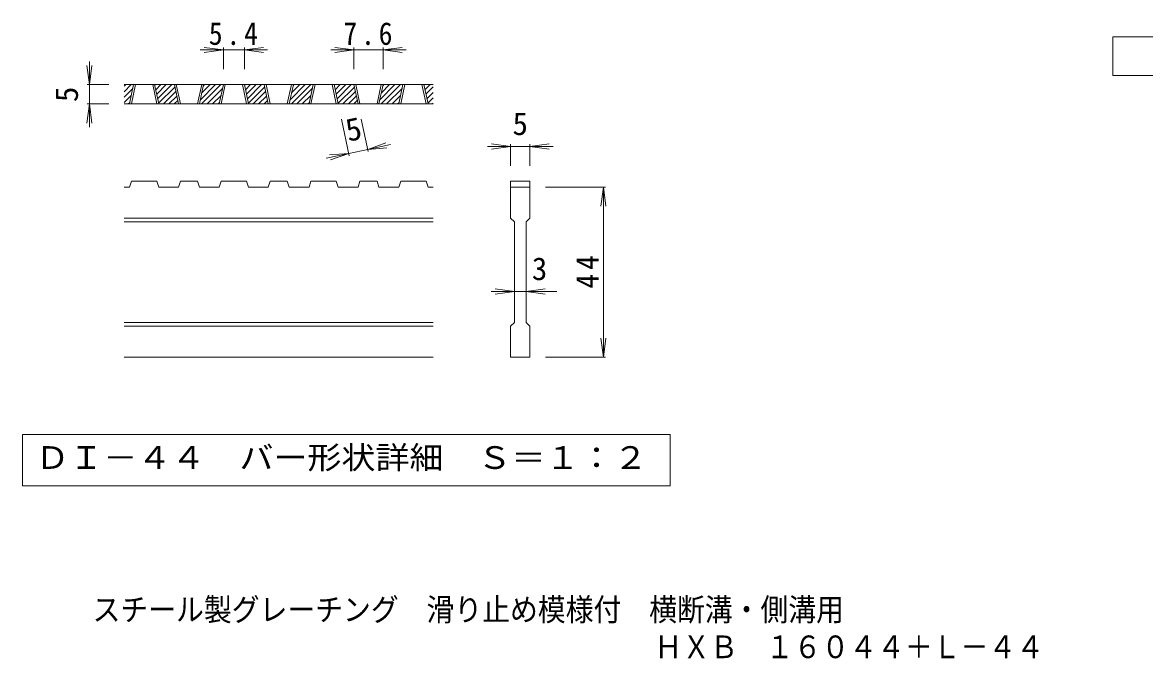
# Model space of a CAD drawing. Units: millimetres on the paper, enlarged 6 times, with parts at other scales. Extents: x -860 to 1052, y -822 to 796.
# Drawn here: x -566 to 305, y -822 to -329 of the extents above; entities that cross this region are included whole.
import ezdxf
from ezdxf.enums import TextEntityAlignment as Align

# ---------------------------------------------------------------- set-up
doc = ezdxf.new("R2010")
doc.units = ezdxf.units.MM
doc.header["$LTSCALE"] = 6
for name, color, linetype, lineweight in [('D-0_通り芯', 3, 'Continuous', 9), ('D-4_寸法', 7, 'Continuous', 9), ('F-5_F-5ﾚｲﾔ', 2, 'Continuous', 9)]:
    doc.layers.add(name, color=color, linetype=linetype, lineweight=lineweight)
doc.layers.add('F-0_F-0ﾚｲﾔ', color=2, linetype='Continuous')
doc.styles.add('ＭＳ ゴシック', font='')
doc.styles.get('ＭＳ ゴシック').set_extended_font_data('MS Gothic')

msp = doc.modelspace()

# ---------------------------------------------------------------- linework, layer by layer
at = {"layer": 'D-0_通り芯'}
for p, q in [((-487.029, -382.617), (-481.589, -377.177)), ((-487.029, -378.374), (-485.832, -377.177)), ((-247.029, -377.177), (-487.029, -377.177)), ((-487.029, -386.86), (-480.332, -380.162)), ((-482.903, -392.177), (-479.693, -377.177)), ((-481.403, -392.177), (-478.193, -377.177)), ((-464.903, -377.177), (-461.693, -392.177)), ((-463.403, -377.177), (-460.193, -392.177)), ((-463.301, -377.656), (-462.822, -377.177)), ((-462.553, -381.151), (-458.579, -377.177)), ((-461.805, -384.646), (-454.337, -377.177)), ((-461.057, -388.14), (-450.094, -377.177)), ((-460.309, -391.635), (-447.674, -378.999)), ((-456.609, -392.177), (-446.926, -382.494)), ((-444.854, -392.177), (-448.064, -377.177)), ((-443.354, -392.177), (-446.564, -377.177)), ((-426.854, -377.177), (-430.064, -392.177)), ((-425.354, -377.177), (-428.564, -392.177)), ((-427.859, -388.883), (-416.153, -377.177)), ((-426.91, -392.177), (-411.91, -377.177)), ((-426.703, -383.485), (-420.395, -377.177)), ((-425.548, -378.087), (-424.638, -377.177)), ((-422.668, -392.177), (-410.653, -380.162)), ((-413.224, -392.177), (-410.014, -377.177)), ((-411.724, -392.177), (-408.514, -377.177)), ((-395.224, -377.177), (-392.014, -392.177)), ((-393.724, -377.177), (-390.514, -392.177)), ((-393.621, -377.656), (-393.143, -377.177)), ((-392.874, -381.151), (-388.9, -377.177)), ((-392.126, -384.646), (-384.657, -377.177)), ((-391.378, -388.14), (-380.415, -377.177)), ((-390.63, -391.635), (-377.994, -378.999)), ((-386.93, -392.177), (-377.247, -382.494)), ((-375.174, -392.177), (-378.384, -377.177)), ((-373.674, -392.177), (-376.884, -377.177)), ((-357.174, -377.177), (-360.384, -392.177)), ((-355.674, -377.177), (-358.884, -392.177)), ((-358.179, -388.883), (-346.474, -377.177)), ((-357.231, -392.177), (-342.231, -377.177)), ((-357.024, -383.485), (-350.716, -377.177)), ((-355.869, -378.087), (-354.959, -377.177)), ((-352.988, -392.177), (-340.974, -380.162)), ((-343.545, -392.177), (-340.335, -377.177)), ((-342.045, -392.177), (-338.835, -377.177)), ((-325.545, -377.177), (-322.335, -392.177)), ((-324.045, -377.177), (-320.835, -392.177)), ((-323.942, -377.656), (-323.463, -377.177)), ((-323.194, -381.151), (-319.221, -377.177)), ((-322.447, -384.646), (-314.978, -377.177)), ((-321.699, -388.14), (-310.735, -377.177)), ((-320.951, -391.635), (-308.315, -378.999)), ((-317.25, -392.177), (-307.567, -382.494)), ((-305.495, -392.177), (-308.705, -377.177)), ((-303.995, -392.177), (-307.205, -377.177)), ((-287.495, -377.177), (-290.705, -392.177)), ((-285.995, -377.177), (-289.205, -392.177)), ((-288.5, -388.883), (-276.794, -377.177)), ((-287.552, -392.177), (-272.552, -377.177)), ((-287.345, -383.485), (-281.037, -377.177)), ((-286.19, -378.087), (-285.28, -377.177)), ((-283.309, -392.177), (-271.294, -380.162)), ((-273.865, -392.177), (-270.655, -377.177)), ((-272.365, -392.177), (-269.155, -377.177)), ((-255.865, -377.177), (-252.655, -392.177)), ((-254.365, -377.177), (-251.155, -392.177)), ((-254.263, -377.656), (-253.784, -377.177)), ((-253.515, -381.151), (-249.541, -377.177)), ((-252.767, -384.646), (-247.029, -378.908)), ((-252.019, -388.14), (-247.029, -383.15)), ((-487.029, -391.102), (-481.487, -385.56)), ((-483.862, -392.177), (-482.642, -390.958)), ((-452.366, -392.177), (-446.178, -385.989)), ((-448.124, -392.177), (-445.43, -389.484)), ((-418.425, -392.177), (-411.808, -385.56)), ((-414.182, -392.177), (-412.963, -390.958)), ((-382.687, -392.177), (-376.499, -385.989)), ((-378.444, -392.177), (-375.751, -389.484)), ((-348.746, -392.177), (-342.129, -385.56)), ((-344.503, -392.177), (-343.284, -390.958)), ((-313.008, -392.177), (-306.819, -385.989)), ((-308.765, -392.177), (-306.072, -389.484)), ((-279.067, -392.177), (-272.449, -385.56)), ((-274.824, -392.177), (-273.605, -390.958)), ((-251.272, -391.635), (-247.029, -387.393)), ((-247.571, -392.177), (-247.029, -391.636)), ((-247.029, -392.177), (-487.029, -392.177)), ((-482.903, -456.677), (-481.403, -452.177)), ((-461.693, -452.177), (-481.403, -452.177)), ((-461.693, -452.177), (-460.193, -456.677)), ((-444.854, -456.677), (-443.354, -452.177)), ((-430.064, -452.177), (-443.354, -452.177)), ((-430.064, -452.177), (-428.564, -456.677)), ((-413.224, -456.677), (-411.724, -452.177)), ((-392.014, -452.177), (-411.724, -452.177)), ((-390.514, -456.677), (-392.014, -452.177)), ((-375.174, -456.677), (-373.674, -452.177)), ((-360.384, -452.177), (-373.674, -452.177)), ((-360.384, -452.177), (-358.884, -456.677)), ((-343.545, -456.677), (-342.045, -452.177)), ((-342.045, -452.177), (-322.335, -452.177)), ((-320.835, -456.677), (-322.335, -452.177)), ((-305.495, -456.677), (-303.995, -452.177)), ((-290.705, -452.177), (-303.995, -452.177)), ((-290.705, -452.177), (-289.205, -456.677)), ((-273.865, -456.677), (-272.365, -452.177)), ((-272.365, -452.177), (-252.655, -452.177)), ((-251.155, -456.677), (-252.655, -452.177)), ((-187.029, -452.177), (-172.029, -452.177)), ((-187.029, -452.177), (-187.029, -456.677)), ((-172.029, -452.177), (-172.029, -456.677)), ((-482.903, -456.677), (-487.029, -456.677)), ((-444.854, -456.677), (-460.193, -456.677)), ((-413.224, -456.677), (-428.564, -456.677)), ((-375.174, -456.677), (-390.514, -456.677)), ((-343.545, -456.677), (-358.884, -456.677)), ((-305.495, -456.677), (-320.835, -456.677)), ((-273.865, -456.677), (-289.205, -456.677)), ((-247.029, -456.677), (-251.155, -456.677)), ((-187.029, -456.677), (-172.029, -456.677)), ((-187.029, -480.677), (-187.029, -456.677)), ((-172.029, -456.677), (-172.029, -480.677)), ((-247.029, -480.677), (-487.029, -480.677)), ((-247.029, -483.677), (-487.029, -483.677)), ((-187.029, -480.677), (-184.029, -483.677)), ((-184.029, -561.677), (-184.029, -483.677)), ((-175.03, -483.677), (-172.029, -480.677)), ((-175.03, -483.677), (-175.03, -561.677)), ((-247.029, -561.677), (-487.029, -561.677)), ((-247.029, -564.677), (-487.029, -564.677)), ((-175.03, -561.677), (-172.029, -564.677)), ((-172.029, -564.677), (-172.029, -588.677)), ((-247.029, -588.677), (-487.029, -588.677)), ((-172.029, -588.677), (-187.029, -588.677))]:
    msp.add_line(p, q, dxfattribs=at)
msp.add_lwpolyline([(-187.029, -588.677), (-187.029, -564.677), (-184.029, -561.677)], dxfattribs=at)
at = {"layer": 'D-0_通り芯', "color": 7}
msp.add_lwpolyline([(-566.022, -648.677), (-566.022, -688.548), (-63.037, -688.548), (-63.037, -648.677)], close=True, dxfattribs=at)
at = {"layer": 'D-4_寸法'}
for p, q in [((-410.014, -350.177), (-424.886, -348.219)), ((-410.014, -348.377), (-410.014, -365.177)), ((-393.724, -350.177), (-378.852, -348.219)), ((-393.724, -348.377), (-393.724, -365.177)), ((-308.705, -350.177), (-323.577, -348.219)), ((-308.705, -348.377), (-308.705, -365.177)), ((-285.995, -350.177), (-271.123, -348.219)), ((-285.995, -348.377), (-285.995, -365.177)), ((-410.014, -350.177), (-428.014, -350.177)), ((-410.014, -350.177), (-424.886, -352.135)), ((-393.724, -350.177), (-410.014, -350.177)), ((-393.724, -350.177), (-378.852, -352.135)), ((-393.724, -350.177), (-375.724, -350.177)), ((-308.705, -350.177), (-326.705, -350.177)), ((-308.705, -350.177), (-323.577, -352.135)), ((-285.995, -350.177), (-308.705, -350.177)), ((-285.995, -350.177), (-271.123, -352.135)), ((-285.995, -350.177), (-267.995, -350.177)), ((-514.029, -377.177), (-515.987, -362.305)), ((-514.029, -377.177), (-514.029, -359.177)), ((-514.029, -377.177), (-512.071, -362.305)), ((-515.829, -377.177), (-499.029, -377.177)), ((-514.029, -377.177), (-514.029, -392.177)), ((-514.029, -392.177), (-515.987, -407.049)), ((-515.829, -392.177), (-499.029, -392.177)), ((-514.029, -392.177), (-512.071, -407.049)), ((-514.029, -392.177), (-514.029, -410.177)), ((-312.253, -432.279), (-318.324, -403.912)), ((-297.585, -429.14), (-302.984, -403.912)), ((-297.962, -427.38), (-283.829, -422.354)), ((-297.962, -427.38), (-280.36, -423.614)), ((-297.962, -427.38), (-283.01, -426.183)), ((-187.029, -425.177), (-205.029, -425.177)), ((-187.029, -425.177), (-201.901, -423.219)), ((-187.029, -425.177), (-201.901, -427.135)), ((-187.029, -423.377), (-187.029, -440.177)), ((-172.029, -425.177), (-187.029, -425.177)), ((-172.029, -425.177), (-157.158, -423.219)), ((-172.029, -423.377), (-172.029, -440.177)), ((-172.029, -425.177), (-157.158, -427.135)), ((-172.029, -425.177), (-154.029, -425.177)), ((-312.63, -430.519), (-330.231, -434.286)), ((-312.63, -430.519), (-327.582, -431.717)), ((-312.63, -430.519), (-326.762, -435.546)), ((-297.962, -427.38), (-312.63, -430.519)), ((-113.229, -456.677), (-160.029, -456.677)), ((-115.029, -456.677), (-116.987, -471.549)), ((-115.029, -456.677), (-113.072, -471.549)), ((-115.029, -588.677), (-115.029, -456.677)), ((-184.029, -537.677), (-202.029, -537.677)), ((-184.029, -537.677), (-198.901, -535.719)), ((-184.029, -537.677), (-198.901, -539.635)), ((-175.03, -537.677), (-184.029, -537.677)), ((-175.03, -537.677), (-160.158, -535.719)), ((-175.03, -537.677), (-160.158, -539.635)), ((-175.03, -537.677), (-151.03, -537.677)), ((-115.029, -588.677), (-116.987, -573.806)), ((-115.029, -588.677), (-113.072, -573.806)), ((-113.229, -588.677), (-160.029, -588.677))]:
    msp.add_line(p, q, dxfattribs=at)
at = {"layer": 'F-5_F-5ﾚｲﾔ'}
msp.add_lwpolyline([(280.55, -370.164), (280.55, -340.164), (415.55, -340.164), (415.55, -370.164)], close=True, dxfattribs=at)

# ---------------------------------------------------------------- texts
at = {"layer": 'D-0_通り芯', "color": 2, "style": 'ＭＳ ゴシック', "width": 1.1}
msp.add_text('ＤＩ－４４\u3000バー形状詳細\u3000Ｓ＝１：２', height=17.6, dxfattribs=at).set_placement((-556.029, -680.613), align=Align.BOTTOM_LEFT)
at = {"layer": 'D-4_寸法', "color": 2, "style": 'ＭＳ ゴシック'}
for rotation, p in [(90, (-517.629, -390.677)), (12.079, (-311.916, -426.685))]:
    msp.add_text('5', height=17.6, rotation=rotation, dxfattribs=at).set_placement(p, align=Align.BOTTOM_LEFT)
for s, p in [('5', (-185.529, -421.577)), ('3', (-170.53, -534.077))]:
    msp.add_text(s, height=17.6, dxfattribs=at).set_placement(p, align=Align.BOTTOM_LEFT)
at = {"layer": 'D-4_寸法', "color": 2, "char_height": 17.6, "attachment_point": 7, "style": 'ＭＳ ゴシック'}
for s, insert in [('\\T1.27;\\W0.9;5.4', (-421.369, -346.577)), ('\\T1.27;\\W0.9;7.6', (-316.85, -346.577))]:
    msp.add_mtext(s, dxfattribs=dict(at, insert=insert))
at = {"layer": 'D-4_寸法', "color": 2, "insert": (-118.629, -535.427), "char_height": 17.6, "attachment_point": 7, "rotation": 90, "style": 'ＭＳ ゴシック'}
msp.add_mtext('\\T1.27;\\W0.95;44', dxfattribs=at)
at = {"layer": 'F-0_F-0ﾚｲﾔ', "style": 'ＭＳ ゴシック', "width": 0.9}
msp.add_text('ＨＸＢ\u3000１６０４４＋Ｌ－４４', height=17.6, dxfattribs=at).set_placement((-75.326, -827.479), align=Align.BOTTOM_LEFT)
at = {"layer": 'F-5_F-5ﾚｲﾔ', "style": 'ＭＳ ゴシック', "width": 0.9}
msp.add_text('スチール製グレーチング\u3000滑り止め模様付\u3000横断溝・側溝用', height=17.6, dxfattribs=at).set_placement((-511.578, -798.544), align=Align.BOTTOM_LEFT)

doc.saveas('drawing.dxf')
